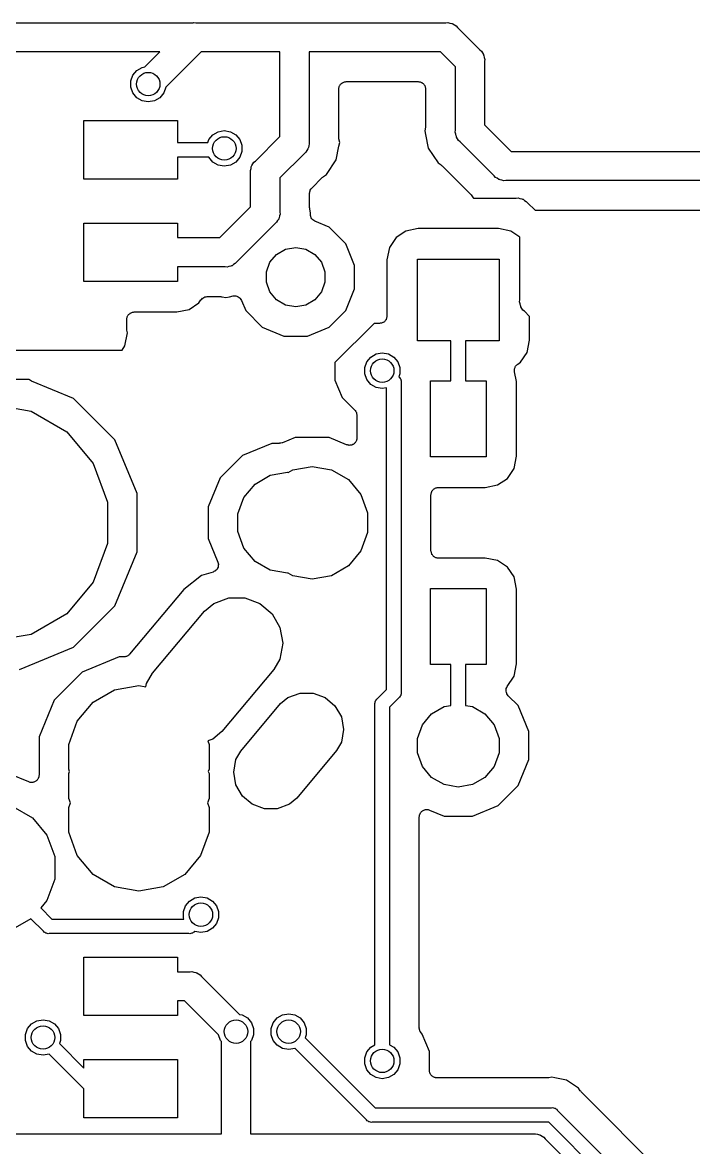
# Model space of a CAD drawing. Extents: x 61 to 194, y -153 to -61.
# Drawn here: x 127.55 to 139.02, y -80.68 to -61.45 of the extents above; entities that cross this region are included whole.
import ezdxf

# ---------------------------------------------------------------- set-up
doc = ezdxf.new("R2010")
doc.units = 0
doc.header["$MEASUREMENT"] = 0
doc.layers.add('BLACK', color=7, linetype='CONTINUOUS')

msp = doc.modelspace()

# ---------------------------------------------------------------- linework, layer by layer
at = {"layer": 'BLACK', "linetype": 'CONTINUOUS'}
for p, q in [((119.211, -61.45), (130.467, -61.45)), ((130.467, -61.45), (130.478, -61.4471)), ((130.478, -61.4471), (130.511, -61.45)), ((130.511, -61.45), (134.789, -61.45)), ((134.789, -61.45), (134.822, -61.4471)), ((134.822, -61.4471), (134.854, -61.4557)), ((134.854, -61.4557), (134.887, -61.4615)), ((134.887, -61.4615), (134.896, -61.467)), ((134.896, -61.467), (134.907, -61.4699)), ((134.907, -61.4699), (134.934, -61.4889)), ((134.934, -61.4889), (134.963, -61.5055)), ((134.963, -61.5055), (134.984, -61.5309)), ((134.984, -61.5309), (135.369, -61.9155)), ((135.369, -61.9155), (135.394, -61.9368)), ((129.896, -61.95), (119.304, -61.95)), ((129.641, -62.2058), (129.896, -61.95)), ((130.604, -61.95), (130, -62.5539)), ((131.95, -61.95), (130.604, -61.95)), ((131.95, -63.3964), (131.95, -61.95)), ((134.696, -61.95), (132.45, -61.95)), ((132.45, -61.95), (132.45, -63.4891)), ((134.95, -62.2036), (134.696, -61.95)), ((135.394, -61.9368), (135.411, -61.9655)), ((135.411, -61.9655), (135.43, -61.9927)), ((135.43, -61.9927), (135.433, -62.0035)), ((135.433, -62.0035), (135.439, -62.0132)), ((135.439, -62.0132), (135.444, -62.0458)), ((135.444, -62.0458), (135.453, -62.0779)), ((135.453, -62.0779), (135.45, -62.1109)), ((135.45, -62.1109), (135.45, -63.1964)), ((129.436, -62.3477), (129.504, -62.2666)), ((129.504, -62.2666), (129.596, -62.2137)), ((129.596, -62.2137), (129.641, -62.2058)), ((134.95, -63.2891), (134.95, -62.2036)), ((129.4, -62.4471), (129.436, -62.3477)), ((129.4, -62.5529), (129.4, -62.4471)), ((132.982, -62.513), (132.988, -62.5034)), ((132.988, -62.5034), (132.996, -62.4962)), ((132.996, -62.4962), (133.003, -62.4877)), ((133.003, -62.4877), (133.013, -62.4822)), ((133.013, -62.4822), (133.022, -62.475)), ((133.022, -62.475), (133.032, -62.4712)), ((133.032, -62.4712), (133.042, -62.4657)), ((133.042, -62.4657), (133.053, -62.4637)), ((133.053, -62.4637), (133.063, -62.4599)), ((133.063, -62.4599), (133.074, -62.4599)), ((133.074, -62.4599), (133.085, -62.458)), ((133.085, -62.458), (134.315, -62.458)), ((134.315, -62.458), (134.326, -62.4599)), ((134.326, -62.4599), (134.337, -62.4599)), ((134.337, -62.4599), (134.347, -62.4637)), ((134.347, -62.4637), (134.358, -62.4657)), ((134.358, -62.4657), (134.368, -62.4712)), ((134.368, -62.4712), (134.379, -62.475)), ((134.379, -62.475), (134.387, -62.4822)), ((134.387, -62.4822), (134.397, -62.4877)), ((134.397, -62.4877), (134.404, -62.4962)), ((134.404, -62.4962), (134.412, -62.5034)), ((134.412, -62.5034), (134.418, -62.513)), ((129.436, -62.6523), (129.4, -62.5529)), ((129.504, -62.7334), (129.436, -62.6523)), ((129.964, -62.6523), (129.896, -62.7334)), ((130, -62.5539), (129.964, -62.6523)), ((132.958, -62.585), (132.96, -62.5741)), ((132.958, -63.4128), (132.958, -62.585)), ((132.96, -62.5629), (132.964, -62.5525)), ((132.96, -62.5741), (132.96, -62.5629)), ((132.964, -62.5525), (132.966, -62.5416)), ((132.966, -62.5416), (132.971, -62.5319)), ((132.971, -62.5319), (132.975, -62.5215)), ((132.975, -62.5215), (132.982, -62.513)), ((134.418, -62.513), (134.425, -62.5215)), ((134.425, -62.5215), (134.429, -62.5319)), ((134.429, -62.5319), (134.434, -62.5416)), ((134.434, -62.5416), (134.436, -62.5525)), ((134.436, -62.5525), (134.44, -62.5629)), ((134.44, -62.5629), (134.44, -62.5741)), ((134.44, -62.5741), (134.442, -62.585)), ((134.442, -62.585), (134.442, -63.2128)), ((129.596, -62.7863), (129.504, -62.7334)), ((129.7, -62.8046), (129.596, -62.7863)), ((129.804, -62.7863), (129.7, -62.8046)), ((129.896, -62.7334), (129.804, -62.7863)), ((128.6, -64.125), (128.6, -63.125)), ((128.6, -63.125), (130.2, -63.125)), ((130.2, -63.125), (130.2, -63.5)), ((134.44, -63.2376), (134.427, -63.3)), ((134.442, -63.2128), (134.44, -63.2251)), ((134.44, -63.2251), (134.44, -63.2376)), ((135.45, -63.1964), (135.904, -63.65)), ((130.717, -63.5), (130.736, -63.4477)), ((130.736, -63.4477), (130.804, -63.3666)), ((130.804, -63.3666), (130.896, -63.3137)), ((130.896, -63.3137), (131, -63.2954)), ((131, -63.2954), (131.104, -63.3137)), ((131.104, -63.3137), (131.196, -63.3666)), ((131.196, -63.3666), (131.264, -63.4477)), ((131.264, -63.4477), (131.3, -63.5471)), ((131.531, -63.8155), (131.95, -63.3964)), ((132.96, -63.4251), (132.958, -63.4128)), ((132.96, -63.4376), (132.96, -63.4251)), ((132.973, -63.5), (132.96, -63.4376)), ((134.427, -63.3), (134.44, -63.3624)), ((134.44, -63.3624), (134.44, -63.3624)), ((134.44, -63.3624), (134.486, -63.5958)), ((134.947, -63.3221), (134.95, -63.2891)), ((134.956, -63.3542), (134.947, -63.3221)), ((134.961, -63.3868), (134.956, -63.3542)), ((134.967, -63.3965), (134.961, -63.3868)), ((134.97, -63.4073), (134.967, -63.3965)), ((134.989, -63.4345), (134.97, -63.4073)), ((135.006, -63.4632), (134.989, -63.4345)), ((135.031, -63.4845), (135.006, -63.4632)), ((130.2, -63.5), (130.717, -63.5)), ((131.3, -63.6529), (131.264, -63.7523)), ((131.3, -63.5471), (131.3, -63.6529)), ((132.394, -63.6632), (132.369, -63.6845)), ((132.411, -63.6345), (132.394, -63.6632)), ((132.43, -63.6073), (132.411, -63.6345)), ((132.433, -63.5965), (132.43, -63.6073)), ((132.439, -63.5868), (132.433, -63.5965)), ((132.444, -63.5542), (132.439, -63.5868)), ((132.453, -63.5221), (132.444, -63.5542)), ((132.45, -63.4891), (132.453, -63.5221)), ((132.914, -63.7958), (132.96, -63.5624)), ((132.96, -63.5624), (132.973, -63.5)), ((132.96, -63.5624), (132.96, -63.5624)), ((134.486, -63.5958), (134.654, -63.8465)), ((135.616, -64.0691), (135.031, -63.4845)), ((135.904, -63.65), (149.397, -63.65)), ((130.735, -63.75), (130.2, -63.75)), ((130.2, -63.75), (130.2, -64.125)), ((130.736, -63.7523), (130.735, -63.75)), ((130.804, -63.8334), (130.736, -63.7523)), ((130.896, -63.8863), (130.804, -63.8334)), ((131.196, -63.8334), (131.104, -63.8863)), ((131.264, -63.7523), (131.196, -63.8334)), ((131.489, -63.8655), (131.506, -63.8368)), ((131.506, -63.8368), (131.531, -63.8155)), ((132.369, -63.6845), (131.95, -64.1036)), ((132.746, -64.0465), (132.914, -63.7958)), ((134.654, -63.8465), (134.706, -63.8818)), ((131, -63.9046), (130.896, -63.8863)), ((131.104, -63.8863), (131, -63.9046)), ((131.447, -63.9779), (131.456, -63.9458)), ((131.45, -64.0109), (131.447, -63.9779)), ((131.45, -64.5964), (131.45, -64.0109)), ((131.456, -63.9458), (131.461, -63.9132)), ((131.461, -63.9132), (131.467, -63.9035)), ((131.467, -63.9035), (131.47, -63.8927)), ((131.47, -63.8927), (131.489, -63.8655)), ((132.694, -64.0818), (132.746, -64.0465)), ((134.706, -63.8818), (134.715, -63.8905)), ((134.715, -63.8905), (134.726, -63.8976)), ((134.726, -63.8976), (135.202, -64.3744)), ((130.2, -64.125), (128.6, -64.125)), ((131.95, -64.1036), (131.95, -64.6891)), ((132.495, -64.2768), (132.674, -64.0976)), ((132.674, -64.0976), (132.685, -64.0905)), ((132.685, -64.0905), (132.694, -64.0818)), ((135.637, -64.0945), (135.616, -64.0691)), ((135.666, -64.111), (135.637, -64.0945)), ((135.693, -64.1301), (135.666, -64.111)), ((135.704, -64.133), (135.693, -64.1301)), ((135.713, -64.1385), (135.704, -64.133)), ((135.746, -64.1443), (135.713, -64.1385)), ((135.778, -64.1529), (135.746, -64.1443)), ((135.811, -64.15), (135.778, -64.1529)), ((148.88, -64.15), (135.811, -64.15)), ((132.458, -64.3555), (132.463, -64.3395)), ((132.459, -64.3611), (132.458, -64.3555)), ((132.458, -64.3666), (132.459, -64.3611)), ((132.458, -64.6128), (132.458, -64.3666)), ((132.463, -64.3395), (132.466, -64.3231)), ((132.466, -64.3231), (132.468, -64.3183)), ((132.468, -64.3183), (132.47, -64.3129)), ((132.47, -64.3129), (132.479, -64.2993)), ((132.479, -64.2993), (132.488, -64.2849)), ((132.488, -64.2849), (132.492, -64.2814)), ((132.492, -64.2814), (132.495, -64.2768)), ((135.202, -64.3744), (135.21, -64.3846)), ((135.21, -64.3846), (135.218, -64.3936)), ((135.218, -64.3936), (135.254, -64.4465)), ((130.921, -65.125), (131.45, -64.5964)), ((132.46, -64.6251), (132.458, -64.6128)), ((132.46, -64.6376), (132.46, -64.6251)), ((135.254, -64.4465), (135.259, -64.45)), ((135.259, -64.45), (135.989, -64.45)), ((135.989, -64.45), (136.022, -64.4471)), ((136.022, -64.4471), (136.054, -64.4557)), ((136.054, -64.4557), (136.087, -64.4615)), ((136.087, -64.4615), (136.096, -64.467)), ((136.096, -64.467), (136.107, -64.4699)), ((136.107, -64.4699), (136.134, -64.489)), ((136.134, -64.489), (136.163, -64.5055)), ((136.163, -64.5055), (136.184, -64.5309)), ((136.184, -64.5309), (136.312, -64.658)), ((131.93, -64.8073), (131.911, -64.8345)), ((131.933, -64.7965), (131.93, -64.8073)), ((131.939, -64.7868), (131.933, -64.7965)), ((131.944, -64.7542), (131.939, -64.7868)), ((131.953, -64.7221), (131.944, -64.7542)), ((131.95, -64.6891), (131.953, -64.7221)), ((132.473, -64.7), (132.46, -64.6376)), ((132.471, -64.7442), (132.472, -64.7235)), ((132.471, -64.7455), (132.471, -64.7442)), ((132.471, -64.7469), (132.471, -64.7455)), ((132.478, -64.7665), (132.471, -64.7469)), ((132.472, -64.7028), (132.473, -64.7)), ((132.472, -64.7235), (132.472, -64.7028)), ((132.484, -64.7862), (132.478, -64.7665)), ((132.485, -64.7873), (132.484, -64.7862)), ((132.486, -64.7887), (132.485, -64.7873)), ((132.498, -64.8048), (132.486, -64.7887)), ((132.511, -64.8212), (132.498, -64.8048)), ((136.312, -64.658), (143.54, -64.658)), ((128.6, -65.875), (128.6, -64.875)), ((128.6, -64.875), (130.2, -64.875)), ((130.2, -64.875), (130.2, -65.125)), ((131.869, -64.8845), (131.209, -65.5441)), ((131.894, -64.8632), (131.869, -64.8845)), ((131.911, -64.8345), (131.894, -64.8632)), ((132.512, -64.822), (132.511, -64.8212)), ((132.513, -64.8231), (132.512, -64.822)), ((132.531, -64.8338), (132.513, -64.8231)), ((132.548, -64.8449), (132.531, -64.8338)), ((132.791, -64.9455), (132.548, -64.8449)), ((133.075, -65.229), (132.791, -64.9455)), ((134.314, -64.9711), (134.103, -65.013)), ((135.686, -64.9711), (134.314, -64.9711)), ((135.897, -65.013), (135.686, -64.9711)), ((130.2, -65.125), (130.921, -65.125)), ((133.935, -65.1253), (133.823, -65.2933)), ((134.103, -65.013), (133.935, -65.1253)), ((136.05, -65.1154), (135.897, -65.013)), ((136.05, -66.1891), (136.05, -65.1154)), ((131.894, -65.4111), (132.046, -65.3229)), ((132.046, -65.3229), (132.22, -65.2923)), ((132.22, -65.2923), (132.394, -65.3229)), ((132.394, -65.3229), (132.546, -65.4111)), ((133.228, -65.5995), (133.075, -65.229)), ((133.823, -65.2933), (133.781, -65.504)), ((131.159, -65.5861), (131.132, -65.6051)), ((131.188, -65.5695), (131.159, -65.5861)), ((131.209, -65.5441), (131.188, -65.5695)), ((131.72, -65.7118), (131.78, -65.5461)), ((131.78, -65.5461), (131.894, -65.4111)), ((132.546, -65.4111), (132.66, -65.5461)), ((132.66, -65.5461), (132.72, -65.7118)), ((133.781, -65.504), (133.781, -66.465)), ((134.302, -66.8885), (134.302, -65.4915)), ((134.302, -65.4915), (135.698, -65.4915)), ((135.698, -65.4915), (135.698, -66.8885)), ((131.014, -65.625), (130.2, -65.625)), ((130.2, -65.625), (130.2, -65.875)), ((131.047, -65.6279), (131.014, -65.625)), ((131.079, -65.6193), (131.047, -65.6279)), ((131.112, -65.6135), (131.079, -65.6193)), ((131.121, -65.608), (131.112, -65.6135)), ((131.132, -65.6051), (131.121, -65.608)), ((131.72, -65.8882), (131.72, -65.7118)), ((132.72, -65.7118), (132.72, -65.8882)), ((133.228, -66.0005), (133.228, -65.5995)), ((130.2, -65.875), (128.6, -65.875)), ((131.78, -66.0539), (131.72, -65.8882)), ((132.72, -65.8882), (132.66, -66.0539)), ((130.613, -66.1765), (130.625, -66.1627)), ((130.625, -66.1627), (130.628, -66.1606)), ((130.628, -66.1606), (130.631, -66.1576)), ((130.631, -66.1576), (130.647, -66.1496)), ((130.647, -66.1496), (130.663, -66.1407)), ((130.663, -66.1407), (130.667, -66.1399)), ((130.667, -66.1399), (130.671, -66.1381)), ((130.671, -66.1381), (130.689, -66.1361)), ((130.689, -66.1361), (130.706, -66.133)), ((130.706, -66.133), (130.938, -66.133)), ((130.938, -66.133), (130.95, -66.1352)), ((130.95, -66.1352), (130.963, -66.1354)), ((130.963, -66.1354), (131.025, -66.1478)), ((131.025, -66.1478), (131.087, -66.1354)), ((131.087, -66.1354), (131.152, -66.1226)), ((131.087, -66.1354), (131.087, -66.1354)), ((131.152, -66.1226), (131.173, -66.1221)), ((131.173, -66.1221), (131.193, -66.1212)), ((131.193, -66.1212), (131.195, -66.1217)), ((131.195, -66.1217), (131.196, -66.1216)), ((131.196, -66.1216), (131.216, -66.1283)), ((131.216, -66.1283), (131.235, -66.1345)), ((131.235, -66.1345), (131.236, -66.1354)), ((131.236, -66.1354), (131.238, -66.1358)), ((131.238, -66.1358), (131.254, -66.1488)), ((131.254, -66.1488), (131.27, -66.1614)), ((131.27, -66.1614), (131.271, -66.1625)), ((131.271, -66.1625), (131.272, -66.1634)), ((131.272, -66.1634), (131.283, -66.1811)), ((131.894, -66.1889), (131.78, -66.0539)), ((132.66, -66.0539), (132.546, -66.1889)), ((133.075, -66.371), (133.228, -66.0005)), ((130.187, -66.3954), (130.398, -66.3535)), ((130.398, -66.3535), (130.566, -66.2412)), ((130.566, -66.2412), (130.601, -66.1894)), ((130.601, -66.1894), (130.613, -66.1765)), ((131.283, -66.1811), (131.294, -66.1986)), ((131.294, -66.1986), (131.365, -66.371)), ((132.046, -66.2771), (131.894, -66.1889)), ((132.22, -66.3077), (132.046, -66.2771)), ((132.394, -66.2771), (132.22, -66.3077)), ((132.546, -66.1889), (132.394, -66.2771)), ((136.047, -66.2221), (136.05, -66.1891)), ((136.056, -66.2542), (136.047, -66.2221)), ((136.061, -66.2868), (136.056, -66.2542)), ((136.067, -66.2965), (136.061, -66.2868)), ((136.07, -66.3073), (136.067, -66.2965)), ((136.089, -66.3345), (136.07, -66.3073)), ((136.106, -66.3632), (136.089, -66.3345)), ((129.333, -66.5224), (129.335, -66.5115)), ((129.333, -66.6801), (129.333, -66.5224)), ((129.335, -66.5004), (129.339, -66.4899)), ((129.335, -66.5115), (129.335, -66.5004)), ((129.339, -66.4899), (129.341, -66.479)), ((129.341, -66.479), (129.346, -66.4694)), ((129.346, -66.4694), (129.35, -66.4589)), ((129.35, -66.4589), (129.357, -66.4504)), ((129.357, -66.4504), (129.363, -66.4408)), ((129.363, -66.4408), (129.371, -66.4337)), ((129.371, -66.4337), (129.378, -66.4252)), ((129.378, -66.4252), (129.388, -66.4196)), ((129.388, -66.4196), (129.397, -66.4125)), ((129.397, -66.4125), (129.407, -66.4087)), ((129.407, -66.4087), (129.417, -66.4031)), ((129.417, -66.4031), (129.428, -66.4012)), ((129.428, -66.4012), (129.438, -66.3974)), ((129.438, -66.3974), (129.449, -66.3974)), ((129.449, -66.3974), (129.46, -66.3954)), ((129.46, -66.3954), (130.187, -66.3954)), ((131.365, -66.371), (131.649, -66.6545)), ((132.791, -66.6545), (133.075, -66.371)), ((133.751, -66.5466), (133.743, -66.5538)), ((133.757, -66.537), (133.751, -66.5466)), ((133.764, -66.5285), (133.757, -66.537)), ((133.768, -66.5181), (133.764, -66.5285)), ((133.773, -66.5084), (133.768, -66.5181)), ((133.775, -66.4975), (133.773, -66.5084)), ((133.779, -66.4871), (133.775, -66.4975)), ((133.781, -66.465), (133.779, -66.4759)), ((133.779, -66.4759), (133.779, -66.4871)), ((136.131, -66.3845), (136.106, -66.3632)), ((136.219, -66.4725), (136.131, -66.3845)), ((136.219, -66.876), (136.219, -66.4725)), ((129.335, -66.6924), (129.333, -66.6801)), ((129.335, -66.7048), (129.335, -66.6924)), ((129.344, -66.75), (129.335, -66.7048)), ((131.649, -66.6545), (132.019, -66.808)), ((132.421, -66.808), (132.791, -66.6545)), ((133.562, -66.592), (132.892, -67.2616)), ((133.654, -66.592), (133.562, -66.592)), ((133.665, -66.5901), (133.654, -66.592)), ((133.676, -66.5901), (133.665, -66.5901)), ((133.687, -66.5863), (133.676, -66.5901)), ((133.697, -66.5843), (133.687, -66.5863)), ((133.707, -66.5788), (133.697, -66.5843)), ((133.718, -66.575), (133.707, -66.5788)), ((133.726, -66.5678), (133.718, -66.575)), ((133.736, -66.5623), (133.726, -66.5678)), ((133.743, -66.5538), (133.736, -66.5623)), ((129.299, -66.9775), (129.344, -66.75)), ((132.019, -66.808), (132.421, -66.808)), ((134.875, -66.8885), (134.302, -66.8885)), ((134.875, -67.575), (134.875, -66.8885)), ((135.698, -66.8885), (135.125, -66.8885)), ((135.125, -66.8885), (135.125, -67.575)), ((136.177, -67.0867), (136.219, -66.876)), ((125.104, -67.05), (129.251, -67.05)), ((129.251, -67.05), (129.299, -66.9775)), ((133.504, -67.1666), (133.596, -67.1137)), ((133.596, -67.1137), (133.7, -67.0954)), ((133.7, -67.0954), (133.804, -67.1137)), ((133.804, -67.1137), (133.896, -67.1666)), ((136.065, -67.2547), (136.177, -67.0867)), ((132.892, -67.2616), (132.892, -67.5607)), ((133.4, -67.3471), (133.436, -67.2477)), ((133.436, -67.2477), (133.504, -67.1666)), ((133.896, -67.1666), (133.964, -67.2477)), ((133.964, -67.2477), (134, -67.3471)), ((135.98, -67.3255), (135.984, -67.318)), ((135.984, -67.318), (135.994, -67.3084)), ((135.994, -67.3084), (136.003, -67.2976)), ((136.003, -67.2976), (136.01, -67.2933)), ((136.01, -67.2933), (136.016, -67.2875)), ((136.016, -67.2875), (136.065, -67.2547)), ((133.4, -67.4529), (133.4, -67.3471)), ((133.436, -67.5523), (133.4, -67.4529)), ((134, -67.4529), (133.981, -67.5045)), ((133.981, -67.5045), (133.985, -67.5078)), ((133.985, -67.5078), (133.997, -67.5184)), ((134, -67.3471), (134, -67.4529)), ((135.96, -67.4014), (135.961, -67.3876)), ((135.962, -67.4095), (135.96, -67.4014)), ((135.961, -67.3738), (135.963, -67.3659)), ((135.961, -67.3876), (135.961, -67.3738)), ((135.962, -67.4179), (135.962, -67.4095)), ((135.995, -67.5875), (135.962, -67.4179)), ((135.963, -67.3659), (135.964, -67.3576)), ((135.964, -67.3576), (135.97, -67.3452)), ((135.97, -67.3452), (135.975, -67.332)), ((135.975, -67.332), (135.98, -67.3255)), ((127.665, -67.55), (126.335, -67.55)), ((127.668, -67.5536), (127.665, -67.55)), ((127.67, -67.5551), (127.668, -67.5536)), ((127.672, -67.5573), (127.67, -67.5551)), ((127.689, -67.567), (127.672, -67.5573)), ((127.705, -67.5773), (127.689, -67.567)), ((128.421, -67.8738), (127.705, -67.5773)), ((132.892, -67.5607), (133.015, -67.8577)), ((133.504, -67.6334), (133.436, -67.5523)), ((133.596, -67.6863), (133.504, -67.6334)), ((133.7, -67.7046), (133.596, -67.6863)), ((133.775, -67.6914), (133.7, -67.7046)), ((133.775, -72.8482), (133.775, -67.6914)), ((133.997, -67.5184), (134.006, -67.5328)), ((134.006, -67.5328), (134.015, -67.5464)), ((134.015, -67.5464), (134.016, -67.5517)), ((134.016, -67.5517), (134.019, -67.5566)), ((134.019, -67.5566), (134.022, -67.5729)), ((134.022, -67.5729), (134.026, -67.5889)), ((134.026, -67.5889), (134.025, -67.6055)), ((134.025, -67.6055), (134.025, -72.8945)), ((134.525, -68.875), (134.525, -67.575)), ((134.525, -67.575), (134.875, -67.575)), ((135.125, -67.575), (135.475, -67.575)), ((135.475, -67.575), (135.475, -68.875)), ((135.995, -68.8625), (135.995, -67.5875)), ((129.126, -68.5793), (128.421, -67.8738)), ((133.015, -67.8577), (133.23, -68.0725)), ((127, -67.9691), (127.695, -68.0916)), ((133.23, -68.0725), (133.233, -68.0771)), ((133.233, -68.0771), (133.237, -68.0807)), ((133.237, -68.0807), (133.246, -68.095)), ((127.695, -68.0916), (128.305, -68.4443)), ((133.246, -68.095), (133.255, -68.1086)), ((133.255, -68.1086), (133.257, -68.114)), ((133.257, -68.114), (133.259, -68.1189)), ((133.259, -68.1189), (133.262, -68.1352)), ((133.262, -68.1352), (133.267, -68.1512)), ((133.267, -68.1512), (133.266, -68.1568)), ((133.266, -68.1568), (133.267, -68.1623)), ((133.267, -68.1623), (133.267, -68.5495)), ((128.305, -68.4443), (128.759, -68.9846)), ((129.508, -69.5011), (129.126, -68.5793)), ((131.81, -68.642), (131.311, -68.8487)), ((131.943, -68.642), (131.81, -68.642)), ((131.946, -68.6415), (131.943, -68.642)), ((131.949, -68.6419), (131.946, -68.6415)), ((131.968, -68.6377), (131.949, -68.6419)), ((131.987, -68.6343), (131.968, -68.6377)), ((131.989, -68.6329), (131.987, -68.6343)), ((131.992, -68.6323), (131.989, -68.6329)), ((132.21, -68.542), (131.992, -68.6323)), ((132.79, -68.542), (132.21, -68.542)), ((133.091, -68.6668), (132.79, -68.542)), ((133.19, -68.6642), (133.178, -68.6706)), ((133.204, -68.6595), (133.19, -68.6642)), ((133.21, -68.6541), (133.204, -68.6595)), ((133.217, -68.6503), (133.21, -68.6541)), ((133.227, -68.64), (133.217, -68.6503)), ((133.237, -68.6311), (133.227, -68.64)), ((133.241, -68.6239), (133.237, -68.6311)), ((133.247, -68.6177), (133.241, -68.6239)), ((133.252, -68.6049), (133.247, -68.6177)), ((133.259, -68.5929), (133.252, -68.6049)), ((133.261, -68.5847), (133.259, -68.5929)), ((133.264, -68.577), (133.261, -68.5847)), ((133.265, -68.5632), (133.264, -68.577)), ((133.267, -68.5495), (133.265, -68.5632)), ((131.311, -68.8487), (130.929, -69.2308)), ((133.105, -68.6698), (133.091, -68.6668)), ((133.118, -68.6746), (133.105, -68.6698)), ((133.126, -68.6746), (133.118, -68.6746)), ((133.134, -68.6764), (133.126, -68.6746)), ((133.148, -68.6746), (133.134, -68.6764)), ((133.162, -68.6746), (133.148, -68.6746)), ((133.17, -68.6717), (133.162, -68.6746)), ((133.178, -68.6706), (133.17, -68.6717)), ((128.759, -68.9846), (129, -69.6473)), ((132.17, -69.0935), (132.5, -69.0353)), ((132.5, -69.0353), (132.83, -69.0935)), ((135.475, -68.875), (134.525, -68.875)), ((135.954, -69.0732), (135.995, -68.8625)), ((130.929, -69.2308), (130.722, -69.7299)), ((131.525, -69.3388), (131.785, -69.1889)), ((131.785, -69.1889), (132.08, -69.1369)), ((132.08, -69.1369), (132.091, -69.1389)), ((132.091, -69.1389), (132.17, -69.0935)), ((132.83, -69.0935), (133.12, -69.261)), ((135.673, -69.3535), (135.841, -69.2412)), ((135.841, -69.2412), (135.954, -69.0732)), ((131.333, -69.5684), (131.525, -69.3388)), ((133.12, -69.261), (133.335, -69.5177)), ((134.563, -69.4408), (134.571, -69.4337)), ((134.571, -69.4337), (134.578, -69.4252)), ((134.578, -69.4252), (134.588, -69.4196)), ((134.588, -69.4196), (134.596, -69.4125)), ((134.596, -69.4125), (134.607, -69.4087)), ((134.607, -69.4087), (134.617, -69.4031)), ((134.617, -69.4031), (134.628, -69.4012)), ((134.628, -69.4012), (134.638, -69.3974)), ((134.638, -69.3974), (134.649, -69.3974)), ((134.649, -69.3974), (134.66, -69.3954)), ((134.66, -69.3954), (135.462, -69.3954)), ((135.462, -69.3954), (135.673, -69.3535)), ((129.508, -70.4989), (129.508, -69.5011)), ((131.23, -69.8501), (131.333, -69.5684)), ((133.335, -69.5177), (133.45, -69.8325)), ((134.533, -69.5224), (134.535, -69.5115)), ((134.533, -70.4776), (134.533, -69.5224)), ((134.535, -69.5004), (134.539, -69.4899)), ((134.535, -69.5115), (134.535, -69.5004)), ((134.539, -69.4899), (134.541, -69.479)), ((134.541, -69.479), (134.546, -69.4694)), ((134.546, -69.4694), (134.55, -69.4589)), ((134.55, -69.4589), (134.557, -69.4504)), ((134.557, -69.4504), (134.563, -69.4408)), ((129, -69.6473), (129, -70.3527)), ((130.722, -69.7299), (130.722, -70.2701)), ((131.23, -70.1499), (131.23, -69.8501)), ((133.45, -69.8325), (133.45, -70.1675)), ((131.333, -70.4316), (131.23, -70.1499)), ((133.45, -70.1675), (133.335, -70.4823)), ((129, -70.3527), (128.759, -71.0154)), ((130.722, -70.2701), (130.889, -70.6723)), ((129.126, -71.4207), (129.508, -70.4989)), ((131.525, -70.6612), (131.333, -70.4316)), ((133.335, -70.4823), (133.12, -70.739)), ((134.535, -70.4885), (134.533, -70.4776)), ((134.535, -70.4996), (134.535, -70.4885)), ((134.539, -70.5101), (134.535, -70.4996)), ((134.541, -70.521), (134.539, -70.5101)), ((134.546, -70.5306), (134.541, -70.521)), ((134.55, -70.5411), (134.546, -70.5306)), ((134.557, -70.5496), (134.55, -70.5411)), ((134.563, -70.5592), (134.557, -70.5496)), ((134.571, -70.5663), (134.563, -70.5592)), ((134.578, -70.5748), (134.571, -70.5663)), ((134.588, -70.5804), (134.578, -70.5748)), ((134.596, -70.5875), (134.588, -70.5804)), ((134.607, -70.5913), (134.596, -70.5875)), ((130.884, -70.775), (130.877, -70.7915)), ((130.892, -70.7591), (130.884, -70.775)), ((130.889, -70.6723), (130.892, -70.6899)), ((130.892, -70.6899), (130.898, -70.7071)), ((130.893, -70.755), (130.892, -70.7591)), ((130.895, -70.7511), (130.893, -70.755)), ((130.896, -70.7332), (130.895, -70.7511)), ((130.898, -70.7154), (130.896, -70.7332)), ((130.898, -70.7071), (130.897, -70.7113)), ((130.897, -70.7113), (130.898, -70.7154)), ((131.785, -70.8111), (131.525, -70.6612)), ((133.12, -70.739), (132.83, -70.9065)), ((134.617, -70.5969), (134.607, -70.5913)), ((134.628, -70.5988), (134.617, -70.5969)), ((134.638, -70.6026), (134.628, -70.5988)), ((134.649, -70.6026), (134.638, -70.6026)), ((134.66, -70.6046), (134.649, -70.6026)), ((135.462, -70.6046), (134.66, -70.6046)), ((135.673, -70.6465), (135.462, -70.6046)), ((135.841, -70.7588), (135.673, -70.6465)), ((135.954, -70.9268), (135.841, -70.7588)), ((130.608, -70.9009), (130.31, -71.1397)), ((130.807, -70.8429), (130.608, -70.9009)), ((130.823, -70.8349), (130.807, -70.8429)), ((130.84, -70.828), (130.823, -70.8349)), ((130.843, -70.8252), (130.84, -70.828)), ((130.846, -70.8234), (130.843, -70.8252)), ((130.859, -70.8104), (130.846, -70.8234)), ((130.872, -70.7982), (130.859, -70.8104)), ((130.874, -70.7945), (130.872, -70.7982)), ((130.877, -70.7915), (130.874, -70.7945)), ((132.08, -70.8631), (131.785, -70.8111)), ((132.091, -70.8611), (132.08, -70.8631)), ((132.17, -70.9065), (132.091, -70.8611)), ((132.5, -70.9647), (132.17, -70.9065)), ((132.83, -70.9065), (132.5, -70.9647)), ((135.995, -71.1375), (135.954, -70.9268)), ((128.759, -71.0154), (128.305, -71.5557)), ((130.31, -71.1397), (129.381, -72.2466)), ((134.525, -72.425), (134.525, -71.125)), ((134.525, -71.125), (135.475, -71.125)), ((135.475, -71.125), (135.475, -72.425)), ((135.995, -72.4125), (135.995, -71.1375)), ((130.818, -71.3797), (131.075, -71.2862)), ((131.075, -71.2862), (131.348, -71.2862)), ((131.348, -71.2862), (131.605, -71.3797)), ((128.421, -72.1262), (129.126, -71.4207)), ((129.771, -72.5726), (130.662, -71.5111)), ((130.662, -71.5111), (130.818, -71.3797)), ((131.605, -71.3797), (131.815, -71.5554)), ((128.305, -71.5557), (127.695, -71.9084)), ((131.815, -71.5554), (131.951, -71.7921)), ((127.695, -71.9084), (127, -72.0309)), ((131.951, -71.7921), (131.999, -72.0612)), ((127.499, -72.508), (128.421, -72.1262)), ((131.999, -72.0612), (131.951, -72.3304)), ((129.2, -72.292), (128.572, -72.552)), ((129.284, -72.292), (129.2, -72.292)), ((129.295, -72.2901), (129.284, -72.292)), ((129.306, -72.2901), (129.295, -72.2901)), ((129.317, -72.2863), (129.306, -72.2901)), ((129.327, -72.2843), (129.317, -72.2863)), ((129.337, -72.2788), (129.327, -72.2843)), ((129.348, -72.275), (129.337, -72.2788)), ((129.356, -72.2678), (129.348, -72.275)), ((129.366, -72.2623), (129.356, -72.2678)), ((129.373, -72.2538), (129.366, -72.2623)), ((129.381, -72.2466), (129.373, -72.2538)), ((131.849, -72.5074), (130.958, -73.5689)), ((131.951, -72.3304), (131.849, -72.5074)), ((134.875, -72.425), (134.525, -72.425)), ((134.875, -73.1228), (134.875, -72.425)), ((135.475, -72.425), (135.125, -72.425)), ((135.125, -72.425), (135.125, -73.1228)), ((135.954, -72.6232), (135.995, -72.4125)), ((128.572, -72.552), (128.092, -73.0325)), ((129.669, -72.7496), (129.771, -72.5726)), ((135.838, -72.7968), (135.954, -72.6232)), ((128.757, -73.0666), (129.123, -72.855)), ((129.123, -72.855), (129.54, -72.7815)), ((129.54, -72.7815), (129.659, -72.8025)), ((129.659, -72.8025), (129.669, -72.7496)), ((133.615, -73.0078), (133.775, -72.8482)), ((134.025, -72.8945), (134.026, -72.9111)), ((135.817, -72.8784), (135.818, -72.8578)), ((135.817, -72.8797), (135.817, -72.8784)), ((135.817, -72.8811), (135.817, -72.8797)), ((135.823, -72.901), (135.817, -72.8811)), ((135.818, -72.8578), (135.82, -72.8371)), ((135.82, -72.8344), (135.829, -72.8157)), ((135.82, -72.8358), (135.82, -72.8344)), ((135.82, -72.8371), (135.82, -72.8358)), ((135.829, -72.8157), (135.838, -72.7968)), ((128.092, -73.0325), (127.832, -73.6603)), ((128.485, -73.3907), (128.757, -73.0666)), ((131.962, -73.0925), (132.088, -72.9865)), ((132.088, -72.9865), (132.295, -72.9111)), ((132.295, -72.9111), (132.516, -72.9111)), ((132.516, -72.9111), (132.723, -72.9865)), ((132.723, -72.9865), (132.891, -73.1282)), ((133.574, -73.0889), (133.578, -73.0729)), ((133.578, -73.0729), (133.581, -73.0566)), ((133.581, -73.0566), (133.584, -73.0518)), ((133.584, -73.0518), (133.585, -73.0464)), ((133.585, -73.0464), (133.594, -73.0328)), ((133.594, -73.0328), (133.603, -73.0184)), ((133.603, -73.0184), (133.615, -73.0078)), ((133.985, -72.9922), (133.825, -73.1518)), ((133.997, -72.9816), (133.985, -72.9922)), ((134.006, -72.9672), (133.997, -72.9816)), ((134.015, -72.9536), (134.006, -72.9672)), ((134.016, -72.9483), (134.015, -72.9536)), ((134.019, -72.9434), (134.016, -72.9483)), ((134.022, -72.9271), (134.019, -72.9434)), ((134.026, -72.9111), (134.022, -72.9271)), ((135.828, -72.921), (135.823, -72.901)), ((135.829, -72.9221), (135.828, -72.921)), ((135.829, -72.9235), (135.829, -72.9221)), ((135.841, -72.9402), (135.829, -72.9235)), ((135.853, -72.9571), (135.841, -72.9402)), ((136.023, -73.1266), (135.853, -72.9571)), ((131.281, -73.904), (131.962, -73.0925)), ((132.891, -73.1282), (133.002, -73.3191)), ((133.575, -73.1055), (133.574, -73.0889)), ((133.575, -78.9258), (133.575, -73.1055)), ((133.825, -73.1518), (133.825, -78.9258)), ((134.386, -73.4554), (134.544, -73.2667)), ((134.544, -73.2667), (134.757, -73.1435)), ((134.757, -73.1435), (134.875, -73.1228)), ((135.125, -73.1228), (135.243, -73.1435)), ((135.243, -73.1435), (135.456, -73.2667)), ((135.456, -73.2667), (135.614, -73.4554)), ((136.207, -73.57), (136.023, -73.1266)), ((128.34, -73.7884), (128.485, -73.3907)), ((133.002, -73.3191), (133.04, -73.5361)), ((134.302, -73.6868), (134.386, -73.4554)), ((135.614, -73.4554), (135.698, -73.6868)), ((127.832, -73.6603), (127.832, -74.3141)), ((130.958, -73.5689), (130.802, -73.7003)), ((133.04, -73.5361), (133.002, -73.7532)), ((136.207, -74.05), (136.207, -73.57)), ((128.34, -74.2116), (128.34, -73.7884)), ((130.802, -73.7003), (130.719, -73.7304)), ((130.719, -73.7304), (130.74, -73.7884)), ((130.74, -73.7884), (130.74, -74.2116)), ((133.002, -73.7532), (132.919, -73.896)), ((134.302, -73.9332), (134.302, -73.6868)), ((135.698, -73.6868), (135.698, -73.9332)), ((131.16, -74.2639), (131.198, -74.0468)), ((131.198, -74.0468), (131.281, -73.904)), ((132.919, -73.896), (132.238, -74.7075)), ((134.386, -74.1646), (134.302, -73.9332)), ((135.698, -73.9332), (135.614, -74.1646)), ((136.023, -74.4934), (136.207, -74.05)), ((128.354, -74.25), (128.34, -74.2116)), ((130.74, -74.2116), (130.726, -74.25)), ((134.544, -74.3533), (134.386, -74.1646)), ((135.614, -74.1646), (135.456, -74.3533)), ((127.656, -74.4314), (127.32, -74.292)), ((127.67, -74.4344), (127.656, -74.4314)), ((127.683, -74.4391), (127.67, -74.4344)), ((127.755, -74.4288), (127.743, -74.4352)), ((127.768, -74.4241), (127.755, -74.4288)), ((127.775, -74.4187), (127.768, -74.4241)), ((127.782, -74.4148), (127.775, -74.4187)), ((127.792, -74.4046), (127.782, -74.4148)), ((127.802, -74.3957), (127.792, -74.4046)), ((127.806, -74.3885), (127.802, -74.3957)), ((127.812, -74.3823), (127.806, -74.3885)), ((127.817, -74.3695), (127.812, -74.3823)), ((127.824, -74.3575), (127.817, -74.3695)), ((127.826, -74.3493), (127.824, -74.3575)), ((127.829, -74.3416), (127.826, -74.3493)), ((127.83, -74.3277), (127.829, -74.3416)), ((127.832, -74.3141), (127.83, -74.3277)), ((128.34, -74.2884), (128.354, -74.25)), ((128.34, -74.7116), (128.34, -74.2884)), ((130.726, -74.25), (130.74, -74.2884)), ((130.74, -74.2884), (130.74, -74.7116)), ((131.198, -74.4809), (131.16, -74.2639)), ((134.757, -74.4765), (134.544, -74.3533)), ((135.456, -74.3533), (135.243, -74.4765)), ((127.691, -74.4391), (127.683, -74.4391)), ((127.699, -74.4409), (127.691, -74.4391)), ((127.713, -74.4391), (127.699, -74.4409)), ((127.727, -74.4391), (127.713, -74.4391)), ((127.735, -74.4363), (127.727, -74.4391)), ((127.743, -74.4352), (127.735, -74.4363)), ((131.309, -74.6718), (131.198, -74.4809)), ((135, -74.5193), (134.757, -74.4765)), ((135.243, -74.4765), (135, -74.5193)), ((135.683, -74.8328), (136.023, -74.4934)), ((128.369, -74.79), (128.34, -74.7116)), ((128.34, -74.8684), (128.369, -74.79)), ((130.74, -74.7116), (130.711, -74.79)), ((130.711, -74.79), (130.74, -74.8684)), ((131.477, -74.8135), (131.309, -74.6718)), ((131.684, -74.8889), (131.477, -74.8135)), ((132.112, -74.8135), (131.905, -74.8889)), ((132.238, -74.7075), (132.112, -74.8135)), ((127.382, -74.8504), (127.718, -75.0444)), ((128.34, -75.2916), (128.34, -74.8684)), ((130.74, -74.8684), (130.74, -75.2916)), ((131.905, -74.8889), (131.684, -74.8889)), ((134.335, -75.016), (134.336, -75.0022)), ((134.336, -75.0022), (134.339, -74.9945)), ((134.339, -74.9945), (134.341, -74.9863)), ((134.341, -74.9863), (134.348, -74.9743)), ((134.348, -74.9743), (134.353, -74.9615)), ((134.353, -74.9615), (134.359, -74.9553)), ((134.359, -74.9553), (134.363, -74.9481)), ((134.363, -74.9481), (134.373, -74.9392)), ((134.373, -74.9392), (134.383, -74.9289)), ((134.383, -74.9289), (134.39, -74.9251)), ((134.39, -74.9251), (134.397, -74.9197)), ((134.397, -74.9197), (134.41, -74.915)), ((134.41, -74.915), (134.422, -74.9086)), ((134.422, -74.9086), (134.43, -74.9075)), ((134.43, -74.9075), (134.438, -74.9046)), ((134.438, -74.9046), (134.452, -74.9046)), ((134.452, -74.9046), (134.466, -74.9028)), ((134.466, -74.9028), (134.474, -74.9046)), ((134.474, -74.9046), (134.482, -74.9046)), ((134.482, -74.9046), (134.495, -74.9094)), ((134.495, -74.9094), (134.509, -74.9124)), ((134.509, -74.9124), (134.76, -75.0165)), ((135.24, -75.0165), (135.683, -74.8328)), ((127.718, -75.0444), (127.967, -75.3415)), ((134.333, -75.0297), (134.335, -75.016)), ((134.333, -78.6377), (134.333, -75.0297)), ((134.76, -75.0165), (135.24, -75.0165)), ((127.967, -75.3415), (128.1, -75.706)), ((128.485, -75.6893), (128.34, -75.2916)), ((130.74, -75.2916), (130.595, -75.6893)), ((128.1, -75.706), (128.1, -76.094)), ((128.757, -76.0134), (128.485, -75.6893)), ((130.595, -75.6893), (130.323, -76.0134)), ((128.1, -76.094), (127.967, -76.4585)), ((129.123, -76.225), (128.757, -76.0134)), ((130.323, -76.0134), (129.957, -76.225)), ((129.54, -76.2985), (129.123, -76.225)), ((129.957, -76.225), (129.54, -76.2985)), ((127.967, -76.4585), (127.861, -76.5847)), ((130.3, -76.6471), (130.336, -76.5477)), ((130.336, -76.5477), (130.404, -76.4666)), ((130.404, -76.4666), (130.496, -76.4137)), ((130.496, -76.4137), (130.6, -76.3954)), ((130.6, -76.3954), (130.704, -76.4137)), ((130.704, -76.4137), (130.796, -76.4666)), ((130.796, -76.4666), (130.864, -76.5477)), ((130.864, -76.5477), (130.9, -76.6471)), ((127.861, -76.5847), (128.052, -76.775)), ((130.3, -76.7529), (130.3, -76.6471)), ((130.9, -76.6471), (130.9, -76.7529)), ((127.693, -76.77), (127.382, -76.9496)), ((127.908, -76.9845), (127.693, -76.77)), ((128.052, -76.775), (130.308, -76.775)), ((130.308, -76.775), (130.3, -76.7529)), ((130.796, -76.9334), (130.704, -76.9863)), ((130.864, -76.8523), (130.796, -76.9334)), ((130.9, -76.7529), (130.864, -76.8523)), ((127.918, -76.9972), (127.908, -76.9845)), ((127.933, -77.0055), (127.918, -76.9972)), ((127.946, -77.015), (127.933, -77.0055)), ((127.952, -77.0165), (127.946, -77.015)), ((127.957, -77.0193), (127.952, -77.0165)), ((127.973, -77.0222), (127.957, -77.0193)), ((127.989, -77.0264), (127.973, -77.0222)), ((128.005, -77.025), (127.989, -77.0264)), ((130.395, -77.025), (128.005, -77.025)), ((130.411, -77.0264), (130.395, -77.025)), ((130.427, -77.0222), (130.411, -77.0264)), ((130.443, -77.0193), (130.427, -77.0222)), ((130.448, -77.0165), (130.443, -77.0193)), ((130.454, -77.015), (130.448, -77.0165)), ((130.467, -77.0055), (130.454, -77.015)), ((130.482, -76.9972), (130.467, -77.0055)), ((130.492, -76.9845), (130.482, -76.9972)), ((130.496, -76.9863), (130.492, -76.9843)), ((130.492, -76.9843), (130.492, -76.9845)), ((130.6, -77.0046), (130.496, -76.9863)), ((130.704, -76.9863), (130.6, -77.0046)), ((128.6, -78.425), (128.6, -77.425)), ((128.6, -77.425), (130.2, -77.425)), ((130.2, -77.425), (130.2, -77.675)), ((130.2, -77.675), (130.414, -77.675)), ((130.414, -77.675), (130.447, -77.6721)), ((130.447, -77.6721), (130.479, -77.6807)), ((130.479, -77.6807), (130.512, -77.6865)), ((130.512, -77.6865), (130.521, -77.692)), ((130.521, -77.692), (130.532, -77.6949)), ((130.532, -77.6949), (130.559, -77.7139)), ((130.559, -77.7139), (130.588, -77.7305)), ((130.588, -77.7305), (130.609, -77.7559)), ((130.609, -77.7559), (131.259, -78.4058)), ((130.321, -78.175), (130.2, -78.175)), ((130.2, -78.175), (130.2, -78.425)), ((130.9, -78.7539), (130.321, -78.175)), ((130.2, -78.425), (128.6, -78.425)), ((131.259, -78.4058), (131.304, -78.4137)), ((131.304, -78.4137), (131.396, -78.4666)), ((131.396, -78.4666), (131.464, -78.5477)), ((131.836, -78.5477), (131.904, -78.4666)), ((131.904, -78.4666), (131.996, -78.4137)), ((131.996, -78.4137), (132.1, -78.3954)), ((132.1, -78.3954), (132.204, -78.4137)), ((132.204, -78.4137), (132.296, -78.4666)), ((132.296, -78.4666), (132.364, -78.5477)), ((127.6, -78.7471), (127.636, -78.6477)), ((127.636, -78.6477), (127.704, -78.5666)), ((127.704, -78.5666), (127.796, -78.5137)), ((127.796, -78.5137), (127.9, -78.4954)), ((127.9, -78.4954), (128.004, -78.5137)), ((128.004, -78.5137), (128.096, -78.5666)), ((128.096, -78.5666), (128.164, -78.6477)), ((128.164, -78.6477), (128.2, -78.7471)), ((131.464, -78.5477), (131.5, -78.6471)), ((131.5, -78.6471), (131.5, -78.7529)), ((131.8, -78.6471), (131.836, -78.5477)), ((131.8, -78.7529), (131.8, -78.6471)), ((132.364, -78.5477), (132.4, -78.6471)), ((132.4, -78.6471), (132.4, -78.7529)), ((134.334, -78.6432), (134.333, -78.6377)), ((134.333, -78.6488), (134.334, -78.6432)), ((134.338, -78.6648), (134.333, -78.6488)), ((134.341, -78.6811), (134.338, -78.6648)), ((127.6, -78.8529), (127.6, -78.7471)), ((127.636, -78.9523), (127.6, -78.8529)), ((128.2, -78.8529), (128.181, -78.9045)), ((128.2, -78.7471), (128.2, -78.8529)), ((130.936, -78.8523), (130.9, -78.7539)), ((130.95, -78.8688), (130.936, -78.8523)), ((131.464, -78.8523), (131.45, -78.8688)), ((131.5, -78.7529), (131.464, -78.8523)), ((131.836, -78.8523), (131.8, -78.7529)), ((131.904, -78.9334), (131.836, -78.8523)), ((132.4, -78.7529), (132.381, -78.8045)), ((132.381, -78.8045), (133.577, -80)), ((134.343, -78.686), (134.341, -78.6811)), ((134.345, -78.6914), (134.343, -78.686)), ((134.354, -78.705), (134.345, -78.6914)), ((134.363, -78.7193), (134.354, -78.705)), ((134.367, -78.7229), (134.363, -78.7193)), ((134.37, -78.7275), (134.367, -78.7229)), ((134.385, -78.7423), (134.37, -78.7275)), ((134.508, -79.0393), (134.385, -78.7423)), ((127.704, -79.0334), (127.636, -78.9523)), ((127.796, -79.0863), (127.704, -79.0334)), ((128.181, -78.9045), (128.6, -79.3232)), ((130.95, -80.45), (130.95, -78.8688)), ((131.45, -78.8688), (131.45, -80.45)), ((131.996, -78.9863), (131.904, -78.9334)), ((132.1, -79.0046), (131.996, -78.9863)), ((132.204, -78.9863), (132.1, -79.0046)), ((132.208, -78.9843), (132.204, -78.9863)), ((133.433, -80.2095), (132.208, -78.9843)), ((133.4, -79.1471), (133.436, -79.0477)), ((133.436, -79.0477), (133.504, -78.9666)), ((133.504, -78.9666), (133.575, -78.9258)), ((133.825, -78.9258), (133.896, -78.9666)), ((133.896, -78.9666), (133.964, -79.0477)), ((133.964, -79.0477), (134, -79.1471)), ((134.508, -79.365), (134.508, -79.0393)), ((127.9, -79.1046), (127.796, -79.0863)), ((128.004, -79.0863), (127.9, -79.1046)), ((128.008, -79.0843), (128.004, -79.0863)), ((128.6, -79.6768), (128.008, -79.0843)), ((128.6, -79.3232), (128.6, -79.175)), ((128.6, -79.175), (130.2, -79.175)), ((130.2, -79.175), (130.2, -80.175)), ((133.4, -79.2529), (133.4, -79.1471)), ((134, -79.1471), (134, -79.2529)), ((133.436, -79.3523), (133.4, -79.2529)), ((133.504, -79.4334), (133.436, -79.3523)), ((133.596, -79.4863), (133.504, -79.4334)), ((133.896, -79.4334), (133.804, -79.4863)), ((133.964, -79.3523), (133.896, -79.4334)), ((134, -79.2529), (133.964, -79.3523)), ((134.51, -79.3759), (134.508, -79.365)), ((134.51, -79.3871), (134.51, -79.3759)), ((134.514, -79.3975), (134.51, -79.3871)), ((134.516, -79.4084), (134.514, -79.3975)), ((134.521, -79.4181), (134.516, -79.4084)), ((134.525, -79.4285), (134.521, -79.4181)), ((134.532, -79.437), (134.525, -79.4285)), ((133.7, -79.5046), (133.596, -79.4863)), ((133.804, -79.4863), (133.7, -79.5046)), ((134.538, -79.4466), (134.532, -79.437)), ((134.546, -79.4538), (134.538, -79.4466)), ((134.553, -79.4623), (134.546, -79.4538)), ((134.563, -79.4678), (134.553, -79.4623)), ((134.571, -79.475), (134.563, -79.4678)), ((134.582, -79.4788), (134.571, -79.475)), ((134.592, -79.4843), (134.582, -79.4788)), ((134.603, -79.4863), (134.592, -79.4843)), ((134.613, -79.4901), (134.603, -79.4863)), ((134.624, -79.4901), (134.613, -79.4901)), ((134.635, -79.492), (134.624, -79.4901)), ((136.525, -79.492), (134.635, -79.492)), ((136.537, -79.4898), (136.525, -79.492)), ((136.55, -79.4896), (136.537, -79.4898)), ((136.6, -79.4796), (136.55, -79.4896)), ((136.65, -79.4896), (136.6, -79.4796)), ((136.847, -79.5287), (136.65, -79.4896)), ((136.65, -79.4896), (136.65, -79.4896)), ((137.056, -79.6686), (136.847, -79.5287)), ((128.6, -80.175), (128.6, -79.6768)), ((137.085, -79.7111), (137.056, -79.6686)), ((137.093, -79.7201), (137.085, -79.7111)), ((137.101, -79.7303), (137.093, -79.7201)), ((139, -81.6298), (137.101, -79.7303)), ((133.577, -80), (136.595, -80)), ((136.595, -80), (136.611, -79.9986)), ((136.611, -79.9986), (136.627, -80.0028)), ((136.627, -80.0028), (136.643, -80.0057)), ((136.643, -80.0057), (136.648, -80.0085)), ((136.648, -80.0085), (136.654, -80.01)), ((136.654, -80.01), (136.667, -80.0195)), ((130.2, -80.175), (128.6, -80.175)), ((136.667, -80.0195), (136.682, -80.0278)), ((136.682, -80.0278), (136.692, -80.0405)), ((136.692, -80.0405), (138.827, -82.175)), ((133.443, -80.2222), (133.433, -80.2095)), ((133.458, -80.2305), (133.443, -80.2222)), ((133.471, -80.24), (133.458, -80.2305)), ((133.477, -80.2415), (133.471, -80.24)), ((133.482, -80.2443), (133.477, -80.2415)), ((133.498, -80.2472), (133.482, -80.2443)), ((133.514, -80.2514), (133.498, -80.2472)), ((133.53, -80.25), (133.514, -80.2514)), ((136.548, -80.25), (133.53, -80.25)), ((138.683, -82.3845), (136.548, -80.25)), ((117.011, -80.45), (130.95, -80.45)), ((131.45, -80.45), (136.289, -80.45)), ((136.289, -80.45), (136.322, -80.4471)), ((136.322, -80.4471), (136.354, -80.4557)), ((136.354, -80.4557), (136.387, -80.4615)), ((136.387, -80.4615), (136.396, -80.467)), ((136.396, -80.467), (136.407, -80.4699)), ((136.407, -80.4699), (136.434, -80.489)), ((136.434, -80.489), (136.463, -80.5055)), ((136.463, -80.5055), (136.484, -80.5309)), ((136.484, -80.5309), (138.604, -82.65))]:
    msp.add_line(p, q, dxfattribs=at)
at = {"layer": 'BLACK'}
for centre in [(129.7, -62.5), (131, -63.6), (133.7, -67.4), (130.6, -76.7), (127.9, -78.8), (131.2, -78.7), (132.1, -78.7), (133.7, -79.2)]:
    msp.add_circle(centre, 0.2, dxfattribs=at)

doc.saveas('drawing.dxf')
